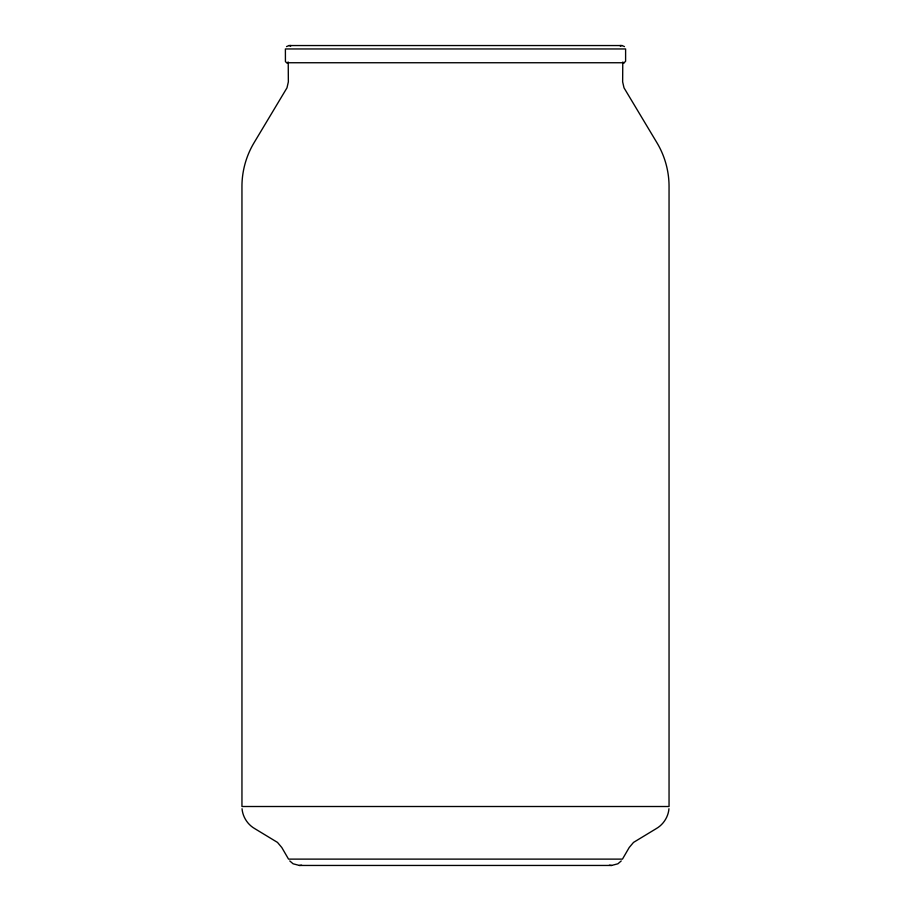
<?xml version="1.0" encoding="UTF-8"?>
<svg xmlns="http://www.w3.org/2000/svg" width="911" height="911" viewBox="0 0 911 911"><rect width="100%" height="100%" fill="white"/><g stroke="black" fill="none" stroke-linecap="round" stroke-linejoin="round"><path stroke-width="1.37" d="M622.771 62.028L622.646 81.876L624.012 87.832L656.854 142.606C664.791 155.77 669.05 171.086 669.05 186.459L669.05 806.508L241.95 806.508L241.95 186.459C241.95 171.086 246.209 155.77 254.146 142.606L286.988 87.832L288.354 81.876L288.229 62.028M668.959 808.74C668.275 816.916 663.367 824.569 656.239 828.634L633.509 842.413L629.205 847.515L622.464 859.119L288.536 859.119L281.795 847.515L277.491 842.413L254.761 828.634C247.633 824.569 242.725 816.916 242.041 808.74M621.234 860.941L617.886 863.799L611.554 865.45L299.446 865.45L293.114 863.799L289.766 860.941M286.532 46.598L288.935 45.55L622.065 45.55L624.468 46.598M287.774 62.495L286.51 62.7L285.428 61.549L285.394 48.955L625.606 48.955L625.606 61.231L624.172 62.745L286.828 62.745M620.334 45.869L622.065 45.55M299.446 865.45L301.643 865.222M619.97 45.607L620.846 45.55M624.172 62.745L623.226 62.495M288.935 45.55L290.666 45.869M290.154 45.55L291.03 45.607M609.357 865.222L611.554 865.45"/></g></svg>
